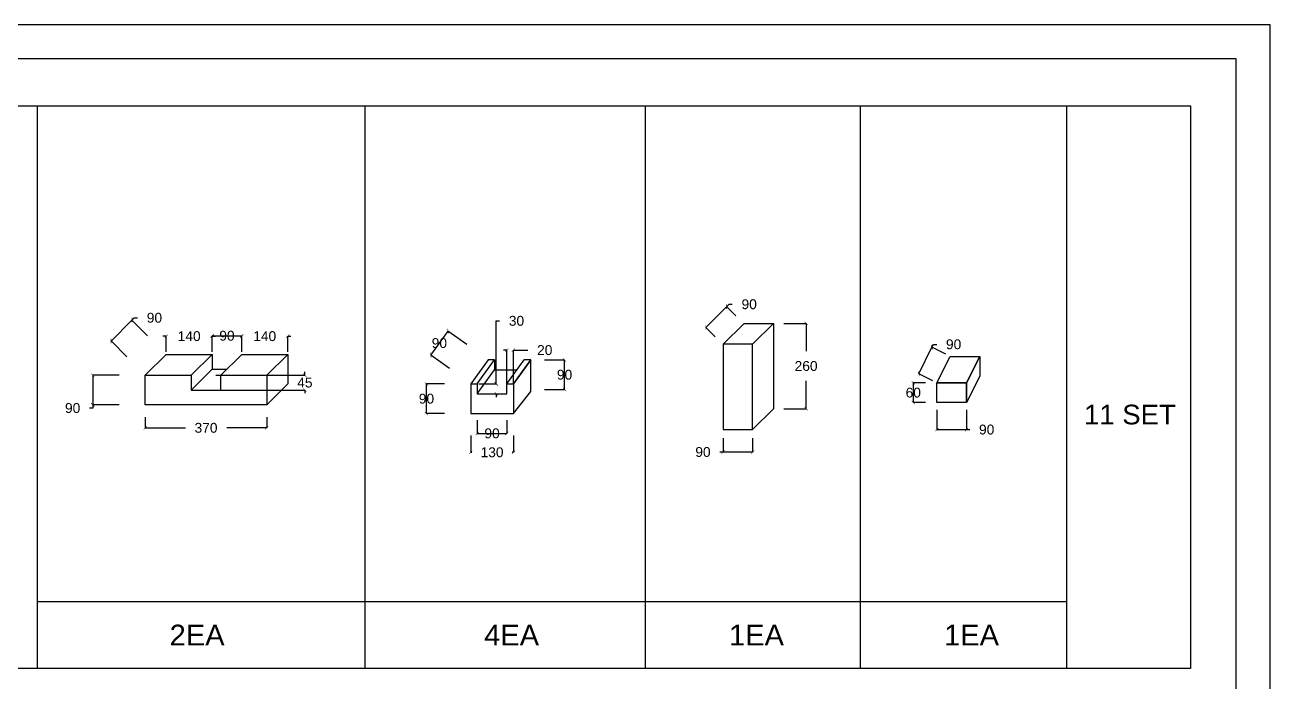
# Model space of a CAD drawing. Header units: millimetres. Extents: x 13722 to 114356, y -17117 to 61088.
# Drawn here: x 106008 to 109800, y 1221 to 3223 of the extents above; entities that cross this region are included whole.
import ezdxf

# ---------------------------------------------------------------- set-up
doc = ezdxf.new("R2010")
doc.units = ezdxf.units.MM
for name, color, linetype in [('00_dim', 6, 'Continuous'), ('02', 250, 'Continuous'), ('03', 8, 'Continuous'), ('0_CUT', 250, 'Continuous')]:
    doc.layers.add(name, color=color, linetype=linetype)
doc.styles.get("Standard").update_dxf_attribs({"font": 'Arial.ttf'})
doc.dimstyles.get("Standard").update_dxf_attribs({"dimtxt": 30, "dimasz": 10, "dimexe": 0.18, "dimexo": 80, "dimgap": 30, "dimtad": 0, "dimtih": 1, "dimtoh": 1, "dimdec": 0, "dimzin": 0, "dimdsep": 46, "dimtxsty": 'Standard', "dimblk": 'ARCHTICK', "dimcen": 0.09, "dimadec": 0, "dimazin": 0, "dimtfac": 1, "dimtdec": 0, "dimtofl": 0, "dimtmove": 0, "dimatfit": 3, "dimfxl": 1, "dimtolj": 1, "dimtzin": 0, "dimarcsym": 0})

# ---------------------------------------------------------------- blocks, each defined once
blk = doc.blocks.new('_ArchTick')
at = {"color": 0, "linetype": 'ByBlock', "const_width": 0.15}
blk.add_lwpolyline([(-0.5, -0.5), (0.5, 0.5)], dxfattribs=at)
blk = doc.blocks.new('*D145')
at = {"layer": '00_dim', "color": 0, "lineweight": -2, "transparency": 16777216}
for p, q in [((107365.9, 1972), (107365.9, 1920.8)), ((107495.9, 1972), (107495.9, 1920.8)), ((107365.9, 1921), (107369.3, 1921)), ((107495.9, 1921), (107492.6, 1921))]:
    blk.add_line(p, q, dxfattribs=at)
at = {"layer": 'Defpoints', "color": 0, "transparency": 16777216}
for p in [(107365.9, 2052), (107495.9, 2052), (107495.9, 1921)]:
    blk.add_point(p, dxfattribs=at)
at = {"layer": '00_dim', "color": 0, "lineweight": -2, "transparency": 16777216, "xscale": 10, "yscale": 10, "zscale": 10, "rotation": 180}
blk.add_blockref('_ArchTick', (107365.9, 1921), dxfattribs=at)
at = {"layer": '00_dim', "color": 0, "lineweight": -2, "transparency": 16777216, "xscale": 10, "yscale": 10, "zscale": 10}
blk.add_blockref('_ArchTick', (107495.9, 1921), dxfattribs=at)
at = {"layer": '00_dim', "color": 0, "transparency": 16777216, "insert": (107430.9, 1921), "char_height": 30, "attachment_point": 5}
blk.add_mtext('\\A1;130', dxfattribs=at)
blk = doc.blocks.new('*D146')
at = {"layer": '00_dim', "color": 0, "lineweight": -2, "transparency": 16777216}
for p, q in [((107285.9, 2129.3), (107231, 2129.3)), ((107231.2, 2039.3), (107231.2, 2129.3)), ((107285.9, 2039.3), (107231, 2039.3))]:
    blk.add_line(p, q, dxfattribs=at)
at = {"layer": 'Defpoints', "color": 0, "transparency": 16777216}
for p in [(107231.2, 2129.3), (107365.9, 2129.3), (107365.9, 2039.3)]:
    blk.add_point(p, dxfattribs=at)
at = {"layer": '00_dim', "color": 0, "lineweight": -2, "transparency": 16777216, "xscale": 10, "yscale": 10, "zscale": 10}
for p, rotation in [((107231.2, 2129.3), 90), ((107231.2, 2039.3), 270)]:
    blk.add_blockref('_ArchTick', p, dxfattribs=dict(at, rotation=rotation))
at = {"layer": '00_dim', "color": 0, "transparency": 16777216, "insert": (107231.2, 2084.3), "char_height": 30, "attachment_point": 5}
blk.add_mtext('\\A1;90', dxfattribs=at)
blk = doc.blocks.new('*D147')
at = {"layer": '00_dim', "color": 0, "lineweight": -2, "transparency": 16777216}
for p, q in [((107385.9, 2019.3), (107385.9, 1978.5)), ((107475.9, 2019.3), (107475.9, 1978.5)), ((107385.9, 1978.6), (107475.9, 1978.6))]:
    blk.add_line(p, q, dxfattribs=at)
at = {"layer": 'Defpoints', "color": 0, "transparency": 16777216}
for p in [(107385.9, 2099.3), (107475.9, 2099.3), (107475.9, 1978.6)]:
    blk.add_point(p, dxfattribs=at)
at = {"layer": '00_dim', "color": 0, "lineweight": -2, "transparency": 16777216, "xscale": 10, "yscale": 10, "zscale": 10, "rotation": 180}
blk.add_blockref('_ArchTick', (107385.9, 1978.6), dxfattribs=at)
at = {"layer": '00_dim', "color": 0, "lineweight": -2, "transparency": 16777216, "xscale": 10, "yscale": 10, "zscale": 10}
blk.add_blockref('_ArchTick', (107475.9, 1978.6), dxfattribs=at)
at = {"layer": '00_dim', "color": 0, "transparency": 16777216, "insert": (107430.9, 1978.6), "char_height": 30, "attachment_point": 5}
blk.add_mtext('\\A1;90', dxfattribs=at)
blk = doc.blocks.new('*D148')
at = {"layer": '00_dim', "color": 0, "lineweight": -2, "transparency": 16777216}
for p, q in [((107244.2, 2217.3), (107296.9, 2290.2)), ((107353.8, 2249.1), (107296.7, 2290.3)), ((107301.1, 2176.2), (107244, 2217.4))]:
    blk.add_line(p, q, dxfattribs=at)
at = {"layer": 'Defpoints', "color": 0, "transparency": 16777216}
for p in [(107296.9, 2290.2), (107418.6, 2202.3), (107365.9, 2129.3)]:
    blk.add_point(p, dxfattribs=at)
at = {"layer": '00_dim', "color": 0, "lineweight": -2, "transparency": 16777216, "xscale": 10, "yscale": 10, "zscale": 10}
for p, rotation in [((107296.9, 2290.2), 54.1623470457204), ((107244.2, 2217.3), 234.1623470457204)]:
    blk.add_blockref('_ArchTick', p, dxfattribs=dict(at, rotation=rotation))
at = {"layer": '00_dim', "color": 0, "transparency": 16777216, "insert": (107270.5, 2253.7), "char_height": 30, "attachment_point": 5}
blk.add_mtext('\\A1;90', dxfattribs=at)
blk = doc.blocks.new('*D149')
at = {"layer": '00_dim', "color": 0, "lineweight": -2, "transparency": 16777216}
for p, q in [((107591.1, 2202.3), (107651.9, 2202.3)), ((107651.7, 2112.3), (107651.7, 2202.3)), ((107591.1, 2112.3), (107651.9, 2112.3))]:
    blk.add_line(p, q, dxfattribs=at)
at = {"layer": 'Defpoints', "color": 0, "transparency": 16777216}
for p in [(107511.1, 2202.3), (107651.7, 2202.3), (107511.1, 2112.3)]:
    blk.add_point(p, dxfattribs=at)
at = {"layer": '00_dim', "color": 0, "lineweight": -2, "transparency": 16777216, "xscale": 10, "yscale": 10, "zscale": 10}
for p, rotation in [((107651.7, 2202.3), 90), ((107651.7, 2112.3), 270)]:
    blk.add_blockref('_ArchTick', p, dxfattribs=dict(at, rotation=rotation))
at = {"layer": '00_dim', "color": 0, "transparency": 16777216, "insert": (107651.7, 2157.3), "char_height": 30, "attachment_point": 5}
blk.add_mtext('\\A1;90', dxfattribs=at)
blk = doc.blocks.new('*D150')
at = {"layer": '00_dim', "color": 0, "lineweight": -2, "transparency": 16777216}
for p, q in [((107443.8, 2129.3), (107443.8, 2321.4)), ((107443.8, 2321.4), (107453.8, 2321.4)), ((107390.3, 2129.3), (107443.7, 2129.3)), ((107390.3, 2099.3), (107443.7, 2099.3)), ((107443.8, 2099.3), (107443.8, 2089.3))]:
    blk.add_line(p, q, dxfattribs=at)
at = {"layer": 'Defpoints', "color": 0, "transparency": 16777216}
for p in [(107470.3, 2129.3), (107443.8, 2099.3), (107470.3, 2099.3)]:
    blk.add_point(p, dxfattribs=at)
at = {"layer": '00_dim', "color": 0, "lineweight": -2, "transparency": 16777216, "xscale": 10, "yscale": 10, "zscale": 10}
for p, rotation in [((107443.8, 2129.3), 270), ((107443.8, 2099.3), 90)]:
    blk.add_blockref('_ArchTick', p, dxfattribs=dict(at, rotation=rotation))
at = {"layer": '00_dim', "color": 0, "transparency": 16777216, "insert": (107505.3, 2321.4), "char_height": 30, "attachment_point": 5}
blk.add_mtext('\\A1;30', dxfattribs=at)
blk = doc.blocks.new('*D151')
at = {"layer": '00_dim', "color": 0, "lineweight": -2, "transparency": 16777216}
for p, q in [((108319.3, 2313.8), (108387.4, 2313.8)), ((108387.2, 2313.8), (108387.2, 2229.1)), ((108387.2, 2053.8), (108387.2, 2138.5)), ((108319.3, 2053.8), (108387.4, 2053.8))]:
    blk.add_line(p, q, dxfattribs=at)
at = {"layer": 'Defpoints', "color": 0, "transparency": 16777216}
for p in [(108239.3, 2313.8), (108239.3, 2053.8), (108387.2, 2053.8)]:
    blk.add_point(p, dxfattribs=at)
at = {"layer": '00_dim', "color": 0, "lineweight": -2, "transparency": 16777216, "xscale": 10, "yscale": 10, "zscale": 10}
for p, rotation in [((108387.2, 2313.8), 90), ((108387.2, 2053.8), 270)]:
    blk.add_blockref('_ArchTick', p, dxfattribs=dict(at, rotation=rotation))
at = {"layer": '00_dim', "color": 0, "transparency": 16777216, "insert": (108387.2, 2183.8), "char_height": 30, "attachment_point": 5}
blk.add_mtext('\\A1;260', dxfattribs=at)
blk = doc.blocks.new('*D152')
at = {"layer": '00_dim', "color": 0, "lineweight": -2, "transparency": 16777216}
for p, q in [((106374.9, 2027.9), (106374.9, 1995.4)), ((106744.9, 2027.9), (106744.9, 1995.4)), ((106374.9, 1995.5), (106496.9, 1995.5)), ((106744.9, 1995.5), (106623, 1995.5))]:
    blk.add_line(p, q, dxfattribs=at)
at = {"layer": 'Defpoints', "color": 0, "transparency": 16777216}
for p in [(106374.9, 2107.9), (106744.9, 2107.9), (106744.9, 1995.5)]:
    blk.add_point(p, dxfattribs=at)
at = {"layer": '00_dim', "color": 0, "lineweight": -2, "transparency": 16777216, "xscale": 10, "yscale": 10, "zscale": 10, "rotation": 180}
blk.add_blockref('_ArchTick', (106374.9, 1995.5), dxfattribs=at)
at = {"layer": '00_dim', "color": 0, "lineweight": -2, "transparency": 16777216, "xscale": 10, "yscale": 10, "zscale": 10}
blk.add_blockref('_ArchTick', (106744.9, 1995.5), dxfattribs=at)
at = {"layer": '00_dim', "color": 0, "transparency": 16777216, "insert": (106559.9, 1995.5), "char_height": 30, "attachment_point": 5}
blk.add_mtext('\\A1;370', dxfattribs=at)
blk = doc.blocks.new('*D153')
at = {"layer": '00_dim', "color": 0, "lineweight": -2, "transparency": 16777216}
for p, q in [((106438.6, 2274.8), (106428.6, 2274.8)), ((106438.6, 2227.1), (106438.6, 2275)), ((106578.6, 2227.1), (106578.6, 2275)), ((106578.6, 2274.8), (106588.6, 2274.8))]:
    blk.add_line(p, q, dxfattribs=at)
at = {"layer": 'Defpoints', "color": 0, "transparency": 16777216}
for p in [(106578.6, 2274.8), (106438.6, 2147.1), (106578.6, 2147.1)]:
    blk.add_point(p, dxfattribs=at)
at = {"layer": '00_dim', "color": 0, "lineweight": -2, "transparency": 16777216, "xscale": 10, "yscale": 10, "zscale": 10}
blk.add_blockref('_ArchTick', (106438.6, 2274.8), dxfattribs=at)
at = {"layer": '00_dim', "color": 0, "lineweight": -2, "transparency": 16777216, "xscale": 10, "yscale": 10, "zscale": 10, "rotation": 180}
blk.add_blockref('_ArchTick', (106578.6, 2274.8), dxfattribs=at)
at = {"layer": '00_dim', "color": 0, "transparency": 16777216, "insert": (106508.6, 2274.8), "char_height": 30, "attachment_point": 5}
blk.add_mtext('\\A1;140', dxfattribs=at)
blk = doc.blocks.new('*D154')
at = {"layer": '00_dim', "color": 0, "lineweight": -2, "transparency": 16777216}
for p, q in [((106668.6, 2274.8), (106658.6, 2274.8)), ((106668.6, 2227.1), (106668.6, 2275)), ((106808.6, 2227.1), (106808.6, 2275)), ((106808.6, 2274.8), (106818.6, 2274.8))]:
    blk.add_line(p, q, dxfattribs=at)
at = {"layer": 'Defpoints', "color": 0, "transparency": 16777216}
for p in [(106808.6, 2274.8), (106668.6, 2147.1), (106808.6, 2147.1)]:
    blk.add_point(p, dxfattribs=at)
at = {"layer": '00_dim', "color": 0, "lineweight": -2, "transparency": 16777216, "xscale": 10, "yscale": 10, "zscale": 10}
blk.add_blockref('_ArchTick', (106668.6, 2274.8), dxfattribs=at)
at = {"layer": '00_dim', "color": 0, "lineweight": -2, "transparency": 16777216, "xscale": 10, "yscale": 10, "zscale": 10, "rotation": 180}
blk.add_blockref('_ArchTick', (106808.6, 2274.8), dxfattribs=at)
at = {"layer": '00_dim', "color": 0, "transparency": 16777216, "insert": (106738.6, 2274.8), "char_height": 30, "attachment_point": 5}
blk.add_mtext('\\A1;140', dxfattribs=at)
blk = doc.blocks.new('*D155')
at = {"layer": '00_dim', "color": 0, "lineweight": -2, "transparency": 16777216}
for p, q in [((106578.6, 2228.3), (106578.6, 2276.2)), ((106578.6, 2276), (106668.6, 2276)), ((106668.6, 2228.3), (106668.6, 2276.2))]:
    blk.add_line(p, q, dxfattribs=at)
at = {"layer": 'Defpoints', "color": 0, "transparency": 16777216}
for p in [(106668.6, 2276), (106578.6, 2148.3), (106668.6, 2148.3)]:
    blk.add_point(p, dxfattribs=at)
at = {"layer": '00_dim', "color": 0, "lineweight": -2, "transparency": 16777216, "xscale": 10, "yscale": 10, "zscale": 10, "rotation": 180}
blk.add_blockref('_ArchTick', (106578.6, 2276), dxfattribs=at)
at = {"layer": '00_dim', "color": 0, "lineweight": -2, "transparency": 16777216, "xscale": 10, "yscale": 10, "zscale": 10}
blk.add_blockref('_ArchTick', (106668.6, 2276), dxfattribs=at)
at = {"layer": '00_dim', "color": 0, "transparency": 16777216, "insert": (106623.6, 2276), "char_height": 30, "attachment_point": 5}
blk.add_mtext('\\A1;90', dxfattribs=at)
blk = doc.blocks.new('*D156')
at = {"layer": '00_dim', "color": 0, "lineweight": -2, "transparency": 16777216}
for p, q in [((106294.9, 2155.8), (106214.9, 2155.8)), ((106215.1, 2155.8), (106215.1, 2065.8)), ((106215.1, 2055.8), (106205.1, 2055.8)), ((106294.9, 2065.8), (106214.9, 2065.8)), ((106215.1, 2065.8), (106215.1, 2055.8))]:
    blk.add_line(p, q, dxfattribs=at)
at = {"layer": 'Defpoints', "color": 0, "transparency": 16777216}
for p in [(106374.9, 2155.8), (106215.1, 2065.8), (106374.9, 2065.8)]:
    blk.add_point(p, dxfattribs=at)
at = {"layer": '00_dim', "color": 0, "lineweight": -2, "transparency": 16777216, "xscale": 10, "yscale": 10, "zscale": 10}
for p, rotation in [((106215.1, 2155.8), 90), ((106215.1, 2065.8), 270)]:
    blk.add_blockref('_ArchTick', p, dxfattribs=dict(at, rotation=rotation))
at = {"layer": '00_dim', "color": 0, "transparency": 16777216, "insert": (106153.7, 2055.8), "char_height": 30, "attachment_point": 5}
blk.add_mtext('\\A1;90', dxfattribs=at)
blk = doc.blocks.new('*D157')
at = {"layer": '00_dim', "color": 0, "lineweight": -2, "transparency": 16777216}
for p, q in [((106860.9, 2155.8), (106860.9, 2165.8)), ((106589.5, 2155.8), (106861.1, 2155.8)), ((106589.5, 2110.8), (106861.1, 2110.8)), ((106860.9, 2110.8), (106860.9, 2100.8))]:
    blk.add_line(p, q, dxfattribs=at)
at = {"layer": 'Defpoints', "color": 0, "transparency": 16777216}
for p in [(106509.5, 2155.8), (106509.5, 2110.8), (106860.9, 2110.8)]:
    blk.add_point(p, dxfattribs=at)
at = {"layer": '00_dim', "color": 0, "lineweight": -2, "transparency": 16777216, "xscale": 10, "yscale": 10, "zscale": 10}
for p, rotation in [((106860.9, 2155.8), 270), ((106860.9, 2110.8), 90)]:
    blk.add_blockref('_ArchTick', p, dxfattribs=dict(at, rotation=rotation))
at = {"layer": '00_dim', "color": 0, "transparency": 16777216, "insert": (106860.9, 2133.3), "char_height": 30, "attachment_point": 5}
blk.add_mtext('\\A1;45', dxfattribs=at)
blk = doc.blocks.new('*D158')
at = {"layer": '00_dim', "color": 0, "lineweight": -2, "transparency": 16777216}
for p, q in [((108751.2, 2132.8), (108713.4, 2132.8)), ((108713.6, 2132.8), (108713.6, 2072.8)), ((108751.2, 2072.8), (108713.4, 2072.8))]:
    blk.add_line(p, q, dxfattribs=at)
at = {"layer": 'Defpoints', "color": 0, "transparency": 16777216}
for p in [(108831.2, 2132.8), (108713.6, 2072.8), (108831.2, 2072.8)]:
    blk.add_point(p, dxfattribs=at)
at = {"layer": '00_dim', "color": 0, "lineweight": -2, "transparency": 16777216, "xscale": 10, "yscale": 10, "zscale": 10}
for p, rotation in [((108713.6, 2132.8), 90), ((108713.6, 2072.8), 270)]:
    blk.add_blockref('_ArchTick', p, dxfattribs=dict(at, rotation=rotation))
at = {"layer": '00_dim', "color": 0, "transparency": 16777216, "insert": (108713.6, 2102.8), "char_height": 30, "attachment_point": 5}
blk.add_mtext('\\A1;60', dxfattribs=at)
blk = doc.blocks.new('*D159')
at = {"layer": '00_dim', "color": 0, "lineweight": -2, "transparency": 16777216}
for p, q in [((108730.2, 2160.5), (108770.5, 2241)), ((108813.1, 2219.6), (108770.3, 2241)), ((108770.5, 2241), (108775, 2249.9)), ((108775, 2249.9), (108785, 2249.9)), ((108772.9, 2139.1), (108730.1, 2160.5))]:
    blk.add_line(p, q, dxfattribs=at)
at = {"layer": 'Defpoints', "color": 0, "transparency": 16777216}
for p in [(108770.5, 2241), (108884.7, 2183.9), (108844.4, 2103.4)]:
    blk.add_point(p, dxfattribs=at)
at = {"layer": '00_dim', "color": 0, "lineweight": -2, "transparency": 16777216, "xscale": 10, "yscale": 10, "zscale": 10}
for p, rotation in [((108770.5, 2241), 63.43494882292538), ((108730.2, 2160.5), 243.4349488229254)]:
    blk.add_blockref('_ArchTick', p, dxfattribs=dict(at, rotation=rotation))
at = {"layer": '00_dim', "color": 0, "transparency": 16777216, "insert": (108836.4, 2249.9), "char_height": 30, "attachment_point": 5}
blk.add_mtext('\\A1;90', dxfattribs=at)
blk = doc.blocks.new('*D160')
at = {"layer": '00_dim', "color": 0, "lineweight": -2, "transparency": 16777216}
for p, q in [((108785.6, 2050.1), (108785.6, 1990.1)), ((108875.6, 2050.1), (108875.6, 1990.1)), ((108785.6, 1990.3), (108875.6, 1990.3)), ((108875.6, 1990.3), (108885.6, 1990.3))]:
    blk.add_line(p, q, dxfattribs=at)
at = {"layer": 'Defpoints', "color": 0, "transparency": 16777216}
for p in [(108785.6, 2130.1), (108875.6, 2130.1), (108875.6, 1990.3)]:
    blk.add_point(p, dxfattribs=at)
at = {"layer": '00_dim', "color": 0, "lineweight": -2, "transparency": 16777216, "xscale": 10, "yscale": 10, "zscale": 10, "rotation": 180}
blk.add_blockref('_ArchTick', (108785.6, 1990.3), dxfattribs=at)
at = {"layer": '00_dim', "color": 0, "lineweight": -2, "transparency": 16777216, "xscale": 10, "yscale": 10, "zscale": 10}
blk.add_blockref('_ArchTick', (108875.6, 1990.3), dxfattribs=at)
at = {"layer": '00_dim', "color": 0, "transparency": 16777216, "insert": (108937.1, 1990.3), "char_height": 30, "attachment_point": 5}
blk.add_mtext('\\A1;90', dxfattribs=at)
blk = doc.blocks.new('*D164')
at = {"layer": '00_dim', "color": 0, "lineweight": -2, "transparency": 16777216}
for p, q in [((106270.7, 2260.1), (106334.3, 2323.7)), ((106382, 2276), (106334.2, 2323.8)), ((106334.3, 2323.7), (106341.4, 2330.8)), ((106341.4, 2330.8), (106351.4, 2330.8)), ((106318.4, 2212.4), (106270.6, 2260.2))]:
    blk.add_line(p, q, dxfattribs=at)
at = {"layer": 'Defpoints', "color": 0, "transparency": 16777216}
for p in [(106334.3, 2323.7), (106438.6, 2219.5), (106374.9, 2155.8)]:
    blk.add_point(p, dxfattribs=at)
at = {"layer": '00_dim', "color": 0, "lineweight": -2, "transparency": 16777216, "xscale": 10, "yscale": 10, "zscale": 10}
for p, rotation in [((106334.3, 2323.7), 45.00000000000225), ((106270.7, 2260.1), 225.0000000000022)]:
    blk.add_blockref('_ArchTick', p, dxfattribs=dict(at, rotation=rotation))
at = {"layer": '00_dim', "color": 0, "transparency": 16777216, "insert": (106402.8, 2330.8), "char_height": 30, "attachment_point": 5}
blk.add_mtext('\\A1;90', dxfattribs=at)
blk = doc.blocks.new('*D165')
at = {"layer": '00_dim', "color": 0, "lineweight": -2, "transparency": 16777216}
for p, q in [((108134.5, 1963.8), (108134.5, 1921.7)), ((108224.5, 1963.8), (108224.5, 1921.7)), ((108134.5, 1921.9), (108124.5, 1921.9)), ((108224.5, 1921.9), (108134.5, 1921.9))]:
    blk.add_line(p, q, dxfattribs=at)
at = {"layer": 'Defpoints', "color": 0, "transparency": 16777216}
for p in [(108134.5, 2043.8), (108224.5, 2043.8), (108134.5, 1921.9)]:
    blk.add_point(p, dxfattribs=at)
at = {"layer": '00_dim', "color": 0, "lineweight": -2, "transparency": 16777216, "xscale": 10, "yscale": 10, "zscale": 10, "rotation": 180}
blk.add_blockref('_ArchTick', (108134.5, 1921.9), dxfattribs=at)
at = {"layer": '00_dim', "color": 0, "lineweight": -2, "transparency": 16777216, "xscale": 10, "yscale": 10, "zscale": 10}
blk.add_blockref('_ArchTick', (108224.5, 1921.9), dxfattribs=at)
at = {"layer": '00_dim', "color": 0, "transparency": 16777216, "insert": (108073.1, 1921.9), "char_height": 30, "attachment_point": 5}
blk.add_mtext('\\A1;90', dxfattribs=at)
blk = doc.blocks.new('*D166')
at = {"layer": '00_dim', "color": 0, "lineweight": -2, "transparency": 16777216}
for p, q in [((108081.7, 2301.3), (108145.4, 2365)), ((108173.6, 2336.8), (108145.3, 2365.1)), ((108145.4, 2365), (108152.5, 2372)), ((108152.5, 2372), (108162.5, 2372)), ((108109.9, 2273.2), (108081.6, 2301.5))]:
    blk.add_line(p, q, dxfattribs=at)
at = {"layer": 'Defpoints', "color": 0, "transparency": 16777216}
for p in [(108145.4, 2365), (108230.1, 2280.2), (108166.5, 2216.6)]:
    blk.add_point(p, dxfattribs=at)
at = {"layer": '00_dim', "color": 0, "lineweight": -2, "transparency": 16777216, "xscale": 10, "yscale": 10, "zscale": 10}
for p, rotation in [((108145.4, 2365), 45), ((108081.7, 2301.3), 225)]:
    blk.add_blockref('_ArchTick', p, dxfattribs=dict(at, rotation=rotation))
at = {"layer": '00_dim', "color": 0, "transparency": 16777216, "insert": (108213.9, 2372), "char_height": 30, "attachment_point": 5}
blk.add_mtext('\\A1;90', dxfattribs=at)
blk = doc.blocks.new('*D266')
at = {"layer": '00_dim', "color": 0, "lineweight": -2, "transparency": 16777216}
for p, q in [((107475.9, 2232.3), (107465.9, 2232.3)), ((107475.9, 2127.4), (107475.9, 2232.5)), ((107495.9, 2127.4), (107495.9, 2232.5)), ((107495.9, 2232.3), (107539.6, 2232.3))]:
    blk.add_line(p, q, dxfattribs=at)
at = {"layer": 'Defpoints', "color": 0, "transparency": 16777216}
for p in [(107495.9, 2232.3), (107475.9, 2047.4), (107495.9, 2047.4)]:
    blk.add_point(p, dxfattribs=at)
at = {"layer": '00_dim', "color": 0, "lineweight": -2, "transparency": 16777216, "xscale": 10, "yscale": 10, "zscale": 10}
blk.add_blockref('_ArchTick', (107475.9, 2232.3), dxfattribs=at)
at = {"layer": '00_dim', "color": 0, "lineweight": -2, "transparency": 16777216, "xscale": 10, "yscale": 10, "zscale": 10, "rotation": 180}
blk.add_blockref('_ArchTick', (107495.9, 2232.3), dxfattribs=at)
at = {"layer": '00_dim', "color": 0, "transparency": 16777216, "insert": (107591.3, 2232.3), "char_height": 30, "attachment_point": 5}
blk.add_mtext('\\A1;20', dxfattribs=at)

msp = doc.modelspace()

# ---------------------------------------------------------------- linework, layer by layer
at = {"layer": '00_dim'}
msp.add_lwpolyline([(103639.9, 3223.1), (103639.9, -1132.6), (109800.1, -1132.6), (109800.1, 3223.1)], close=True, dxfattribs=at)
at = {"layer": '00_dim', "color": 9}
msp.add_lwpolyline([(103743.6, 3119.4), (103743.6, -1028.9), (109696.4, -1028.9), (109696.4, 3119.4)], close=True, dxfattribs=at)
at = {"layer": '02'}
for p, q in [((108134.5, 2250.1), (108198.2, 2313.8)), ((108198.2, 2313.8), (108288.2, 2313.8)), ((108224.5, 2250.1), (108288.2, 2313.8)), ((108288.2, 2313.8), (108288.2, 2053.8)), ((106374.9, 2155.8), (106438.6, 2219.5)), ((106438.6, 2219.5), (106578.6, 2219.5)), ((106514.9, 2155.8), (106578.6, 2219.5)), ((106578.6, 2219.5), (106578.6, 2174.5)), ((106604.9, 2155.8), (106668.6, 2219.5)), ((106668.6, 2219.5), (106808.6, 2219.5)), ((106744.9, 2155.8), (106808.6, 2219.5)), ((106808.6, 2219.5), (106808.6, 2129.5)), ((107385.9, 2129.3), (107438.6, 2202.3)), ((107438.6, 2202.3), (107438.6, 2172.3)), ((107475.9, 2129.3), (107528.6, 2202.3)), ((108785.6, 2132.8), (108821.1, 2203.8)), ((108785.6, 2132.8), (108821.1, 2203.8)), ((106514.9, 2110.8), (106578.6, 2174.5)), ((106578.6, 2174.5), (106623.6, 2174.5)), ((107385.9, 2099.3), (107438.6, 2172.3)), ((107438.6, 2172.3), (107507, 2172.3)), ((106744.9, 2065.8), (106808.6, 2129.5)), ((107365.9, 2129.3), (107365.9, 2039.3)), ((107365.9, 2129.3), (107385.9, 2129.3)), ((107385.9, 2129.3), (107385.9, 2099.3)), ((107475.9, 2129.3), (107495.9, 2129.3)), ((107475.9, 2099.3), (107475.9, 2129.3)), ((107495.9, 2129.3), (107495.9, 2039.3)), ((107385.9, 2099.3), (107475.9, 2099.3)), ((108224.5, 1990.1), (108288.2, 2053.8)), ((107365.9, 2039.3), (107495.9, 2039.3))]:
    msp.add_line(p, q, dxfattribs=at)
for points in [[(108224.5, 2250.1), (108134.5, 2250.1), (108134.5, 1990.1), (108224.5, 1990.1)], [(107495.9, 2039.3), (107548.6, 2105.9), (107548.6, 2202.3), (107495.9, 2129.3)], [(108825.9, 2213.3), (108915.9, 2213.3), (108875.6, 2132.8), (108785.6, 2132.8)], [(108875.6, 2132.8), (108915.9, 2213.3), (108915.9, 2153.3), (108875.6, 2072.8)], [(106514.9, 2155.8), (106514.9, 2110.8), (106604.9, 2110.8), (106604.9, 2155.8), (106744.9, 2155.8), (106744.9, 2065.8), (106374.9, 2065.8), (106374.9, 2155.8)], [(108785.6, 2132.8), (108875.6, 2132.8), (108875.6, 2072.8), (108785.6, 2072.8)]]:
    msp.add_lwpolyline(points, close=True, dxfattribs=at)
for points in [[(107438.6, 2202.3), (107418.6, 2202.3), (107365.9, 2129.3), (107385.9, 2129.3)], [(107475.9, 2129.3), (107495.9, 2129.3), (107548.6, 2202.3), (107528.6, 2202.3)]]:
    msp.add_lwpolyline(points, dxfattribs=at)
at = {"layer": '03'}
for p, q in [((106046.2, 2976.9), (106046.2, 1262.7)), ((107043.3, 2976.9), (107043.3, 1262.7)), ((107897.2, 2976.9), (107897.2, 1262.7)), ((108552.2, 2976.9), (108552.2, 1262.7)), ((109179.9, 2976.9), (109179.9, 1262.7)), ((106046.2, 1466.5), (109179.9, 1466.5))]:
    msp.add_line(p, q, dxfattribs=at)
msp.add_lwpolyline([(103943.7, 2976.9), (109557.9, 2976.9), (109557.9, 1262.7), (103943.7, 1262.7)], close=True, dxfattribs=at)

# ---------------------------------------------------------------- texts
at = {"layer": '0_CUT'}
for s, height, p in [('11 SET', 60, (109233.5, 2006.1)), ('2EA', 63.41, (106449.1, 1332.6)), ('4EA', 63.41, (107406.8, 1332.6)), ('1EA', 63.41, (108152.4, 1332.6)), ('1EA', 63.41, (108807.3, 1332.6))]:
    msp.add_text(s, height=height, dxfattribs=at).set_placement(p)

# ---------------------------------------------------------------- dimensions: what is measured, and where the dimension line sits
at = {"layer": '00_dim'}
for p1, p2, distance, picture, middle in [((108166.5, 2216.6), (108230.1, 2280.2), 119.8, '*D166', (108213.9, 2372)), ((106374.9, 2155.8), (106438.6, 2219.5), 147.4, '*D164', (106402.8, 2330.8)), ((108844.4, 2103.4), (108884.7, 2183.9), 127.7, '*D159', (108836.4, 2249.9))]:
    dim = msp.add_aligned_dim(p1=p1, p2=p2, distance=distance, dimstyle='Standard', dxfattribs=at)
    dim.commit()
    dim.dimension.update_dxf_attribs({"geometry": picture, "text_midpoint": middle})
for base, p1, p2, angle, picture, middle, dimtype in [((107443.8, 2099.3), (107470.3, 2129.3), (107470.3, 2099.3), 90, '*D150', (107505.3, 2321.4), 160), ((107296.9, 2290.2), (107365.9, 2129.3), (107418.6, 2202.3), 54.1623, '*D148', (107270.5, 2253.7), 161), ((107651.7, 2202.3), (107511.1, 2112.3), (107511.1, 2202.3), 90, '*D149', (107651.7, 2157.3), 160), ((106860.9, 2110.8), (106509.5, 2155.8), (106509.5, 2110.8), 90, '*D157', (106860.9, 2133.3), 160), ((107231.2, 2129.3), (107365.9, 2039.3), (107365.9, 2129.3), 90, '*D146', (107231.2, 2084.3), 160), ((108713.6, 2072.8), (108831.2, 2132.8), (108831.2, 2072.8), 90, '*D158', (108713.6, 2102.8), 160)]:
    dim = msp.add_linear_dim(base=base, p1=p1, p2=p2, angle=angle, dimstyle='Standard', dxfattribs=at)
    dim.commit()
    dim.dimension.update_dxf_attribs({"geometry": picture, "text_midpoint": middle, "dimtype": dimtype})
for base, p1, p2, picture, middle in [((108387.2, 2053.8), (108239.3, 2313.8), (108239.3, 2053.8), '*D151', (108387.2, 2183.8)), ((106215.1, 2065.8), (106374.9, 2155.8), (106374.9, 2065.8), '*D156', (106153.7, 2055.8))]:
    dim = msp.add_linear_dim(base=base, p1=p1, p2=p2, angle=90, dimstyle='Standard', dxfattribs=at)
    dim.commit()
    dim.dimension.update_dxf_attribs({"geometry": picture, "text_midpoint": middle})
for base, p1, p2, picture, middle in [((106578.6, 2274.8), (106438.6, 2147.1), (106578.6, 2147.1), '*D153', (106508.6, 2274.8)), ((106808.6, 2274.8), (106668.6, 2147.1), (106808.6, 2147.1), '*D154', (106738.6, 2274.8)), ((108875.6, 1990.3), (108785.6, 2130.1), (108875.6, 2130.1), '*D160', (108937.1, 1990.3)), ((106744.9, 1995.5), (106374.9, 2107.9), (106744.9, 2107.9), '*D152', (106559.9, 1995.5)), ((108134.5, 1921.9), (108224.5, 2043.8), (108134.5, 2043.8), '*D165', (108073.1, 1921.9))]:
    dim = msp.add_linear_dim(base=base, p1=p1, p2=p2, dimstyle='Standard', dxfattribs=at)
    dim.commit()
    dim.dimension.update_dxf_attribs({"geometry": picture, "text_midpoint": middle})
for base, p1, p2, picture, middle in [((106668.6, 2276), (106578.6, 2148.3), (106668.6, 2148.3), '*D155', (106623.6, 2276)), ((107495.9, 2232.3), (107475.9, 2047.4), (107495.9, 2047.4), '*D266', (107591.3, 2232.3)), ((107475.9, 1978.6), (107385.9, 2099.3), (107475.9, 2099.3), '*D147', (107430.9, 1978.6)), ((107495.9, 1921), (107365.9, 2052), (107495.9, 2052), '*D145', (107430.9, 1921))]:
    dim = msp.add_linear_dim(base=base, p1=p1, p2=p2, dimstyle='Standard', dxfattribs=at)
    dim.commit()
    dim.dimension.update_dxf_attribs({"geometry": picture, "text_midpoint": middle, "dimtype": 160})

doc.saveas('drawing.dxf')
